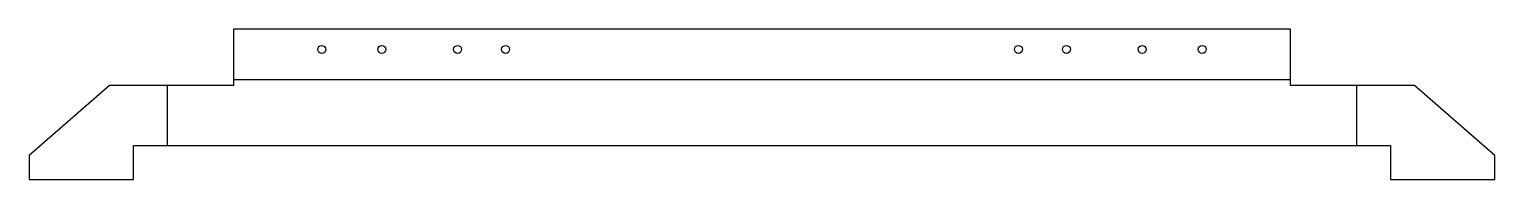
# Model space of a CAD drawing. Extents: x -366 to 366, y -17 to 58.
import ezdxf

# ---------------------------------------------------------------- set-up
doc = ezdxf.new("R2010")
doc.units = 0

msp = doc.modelspace()

# ---------------------------------------------------------------- linework, layer by layer
at = {"layer": '1'}
msp.add_lwpolyline([(366.19, -5), (326.19, 30), (264.14, 30), (264.14, 58.05), (-264.14, 58.05), (-264.14, 30), (-326.19, 30), (-366.19, -5), (-366.19, -17), (-314.19, -17), (-314.19, 0), (314.19, 0), (314.19, -17), (366.19, -17)], close=True, dxfattribs=at)
for centre in [(-220, 48.05), (-190, 48.05), (-152.14, 48.05), (-128.14, 48.05), (128.14, 48.05), (152.14, 48.05), (190, 48.05), (220, 48.05)]:
    msp.add_circle(centre, 2, dxfattribs=at)
at = {"layer": '2'}
for p, q in [((-297.09, 0), (-297.09, 30)), ((-264.14, 32.95), (264.14, 32.95)), ((297.09, 30), (297.09, 0))]:
    msp.add_line(p, q, dxfattribs=at)

doc.saveas('drawing.dxf')
